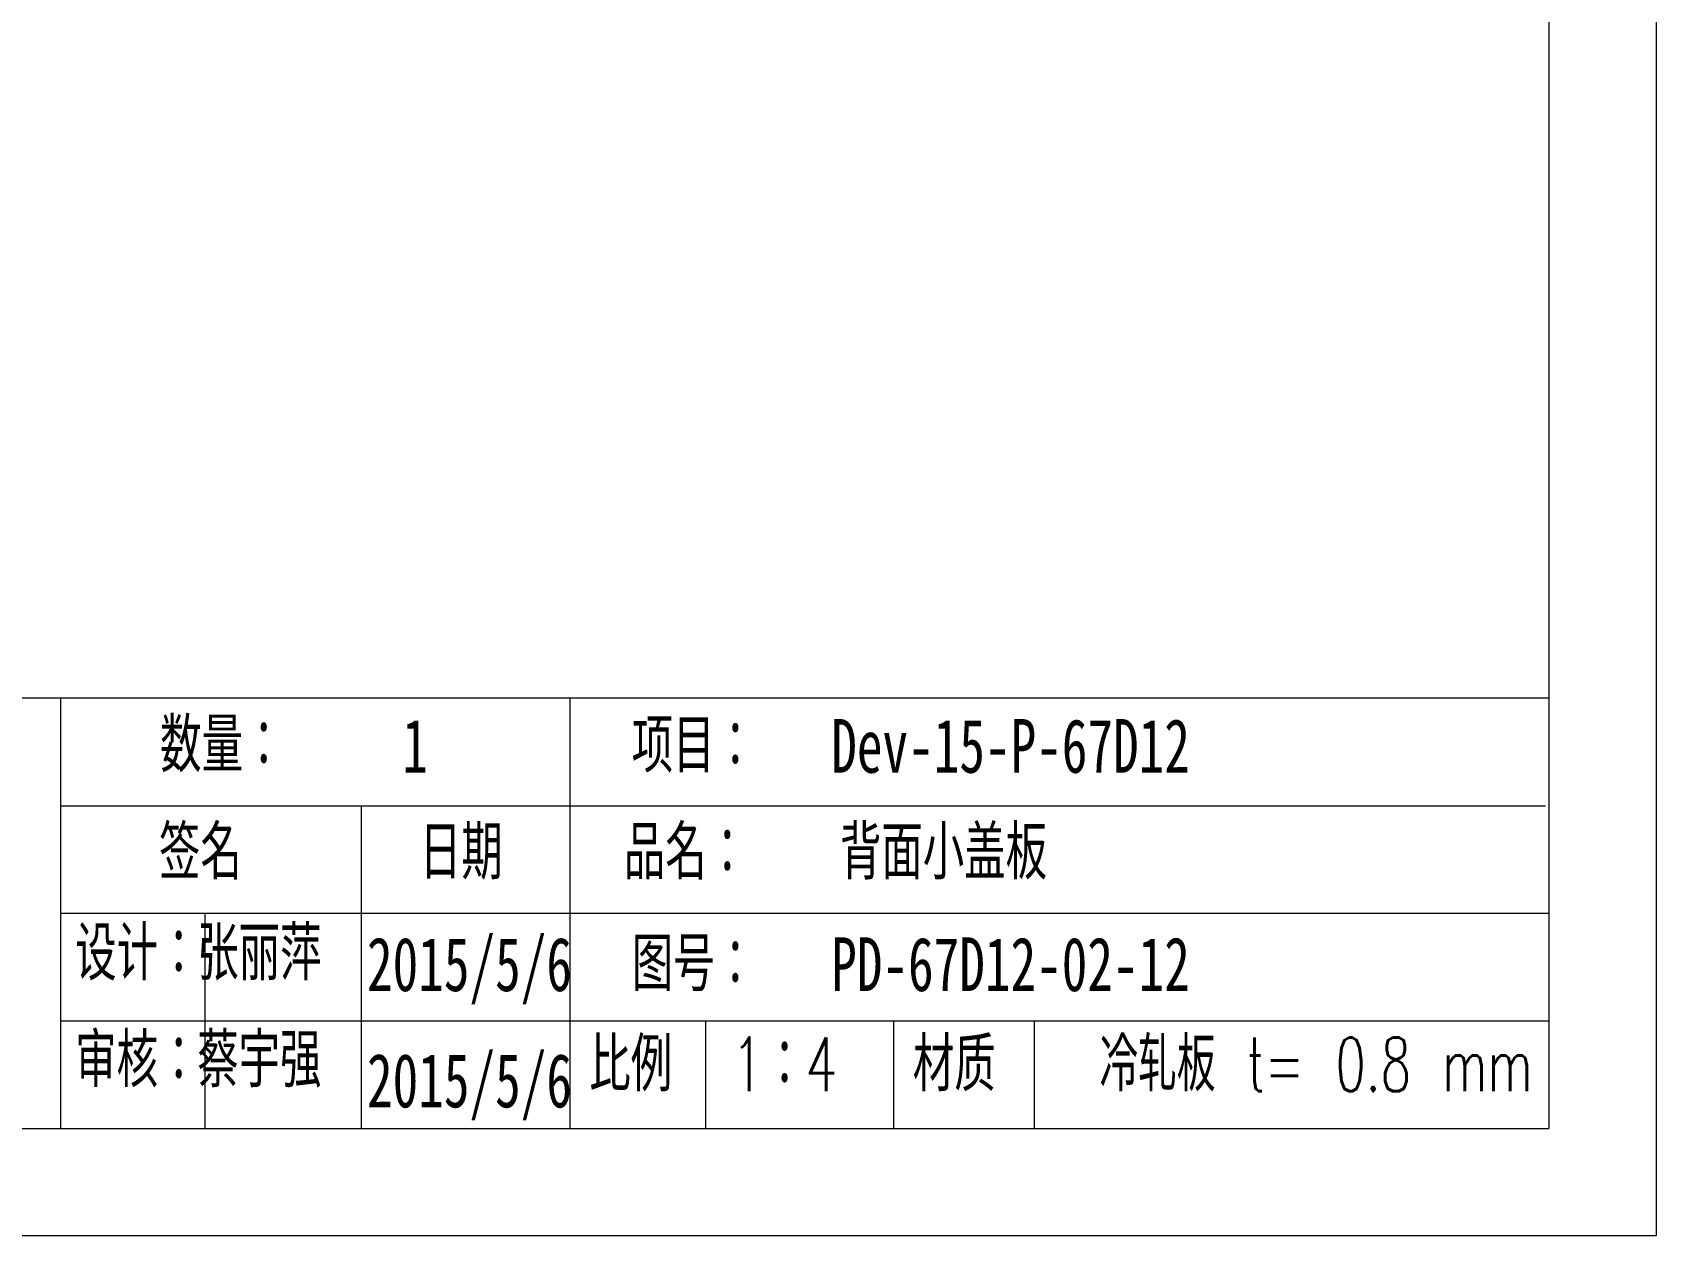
# Model space of a CAD drawing. Header units: millimetres. Extents: x 0 to 2100, y 1 to 1486.
# Drawn here: x 1346 to 2100, y 1 to 560 of the extents above; entities that cross this region are included whole.
import ezdxf

# ---------------------------------------------------------------- set-up
doc = ezdxf.new("R2010")
doc.units = ezdxf.units.MM
doc.header["$LTSCALE"] = 5
doc.layers.add('A-TITLEBLOCK', color=7, linetype='Continuous', lineweight=15)
doc.styles.add('SLDTEXTSTYLE0', font='TXT', dxfattribs={"width": 0.7, "bigfont": 'bigfont'})
doc.styles.add('SLDTEXTSTYLE1', font='TXT', dxfattribs={"width": 0.7})
doc.styles.add('SLDTEXTSTYLE2', font='TXT', dxfattribs={"width": 0.653846, "bigfont": 'bigfont'})

msp = doc.modelspace()

# ---------------------------------------------------------------- linework, layer by layer
at = {"layer": 'A-TITLEBLOCK', "linetype": 'Continuous'}
for p, q in [((2100.394, 1.074), (2100.394, 1486.074)), ((2050.317, 1435.876), (2050.317, 50.876)), ((125.317, 50.876), (2050.317, 50.876)), ((0.394, 1.074), (2100.394, 1.074))]:
    msp.add_line(p, q, dxfattribs=at)
at = {"layer": 'A-TITLEBLOCK'}
for p, q in [((2050.264, 250.876), (1114.264, 250.876)), ((1358.801, 50.876), (1358.801, 250.876)), ((1595.426, 250.876), (1595.426, 50.876)), ((1358.801, 200.876), (2048.855, 200.876)), ((1498.413, 200.876), (1498.413, 50.876)), ((1358.801, 150.876), (2050.199, 150.876)), ((1425.77, 150.876), (1425.77, 50.876)), ((1358.801, 100.876), (2050.317, 100.876)), ((1658.657, 50.876), (1658.657, 100.876)), ((1745.968, 50.876), (1745.968, 100.876)), ((1811.322, 50.876), (1811.322, 100.876))]:
    msp.add_line(p, q, dxfattribs=at)

# ---------------------------------------------------------------- texts
at = {"layer": 'A-TITLEBLOCK', "char_height": 25, "attachment_point": 1}
for s, insert, style in [('\\M+19094\\M+197CA\\M+18146', (1405.047, 241.5), 'SLDTEXTSTYLE0'), ('项\\M+196DA\\M+18146', (1624.197, 241.181), 'SLDTEXTSTYLE0'), ('1', (1517.546, 241.181), 'SLDTEXTSTYLE1'), ('Dev-15-P-67D12', (1716.881, 241.181), 'SLDTEXTSTYLE1'), ('签\\M+196BC', (1404.461, 191.574), 'SLDTEXTSTYLE0'), ('\\M+193FA\\M+18AFA', (1525.711, 191.574), 'SLDTEXTSTYLE0'), ('\\M+19569\\M+196BC\\M+18146', (1620.466, 191.574), 'SLDTEXTSTYLE0'), ('\\M+19477\\M+196CA\\M+18FAC\\M+1E1B3\\M+194C2', (1720.934, 191.574), 'SLDTEXTSTYLE0'), ('设计\\M+18146', (1365.537, 144.697), 'SLDTEXTSTYLE0'), ('张丽\\M+1E4CA', (1422.247, 144.697), 'SLDTEXTSTYLE0'), ('2015/5/6', (1501.155, 139.697), 'SLDTEXTSTYLE1'), ('图\\M+18D86\\M+18146', (1624.197, 139.697), 'SLDTEXTSTYLE0'), ('PD-67D12-02-12', (1716.846, 139.697), 'SLDTEXTSTYLE1'), ('审\\M+18A6A\\M+18146', (1365.537, 95.028), 'SLDTEXTSTYLE0'), ('\\M+1E4EF\\M+18946强', (1422.247, 95.028), 'SLDTEXTSTYLE0'), ('\\M+194E4\\M+197E1', (1604.455, 93.132), 'SLDTEXTSTYLE0'), ('1\\M+181464', (1670.56, 93.132), 'SLDTEXTSTYLE0'), ('\\M+18DDE质', (1754.818, 93.132), 'SLDTEXTSTYLE0'), ('\\M+197E2轧\\M+194C2 t= 0.8 mm', (1841.519, 93.132), 'SLDTEXTSTYLE2'), ('2015/5/6', (1501.155, 85.632), 'SLDTEXTSTYLE1')]:
    msp.add_mtext(s, dxfattribs=dict(at, insert=insert, style=style))

doc.saveas('drawing.dxf')
